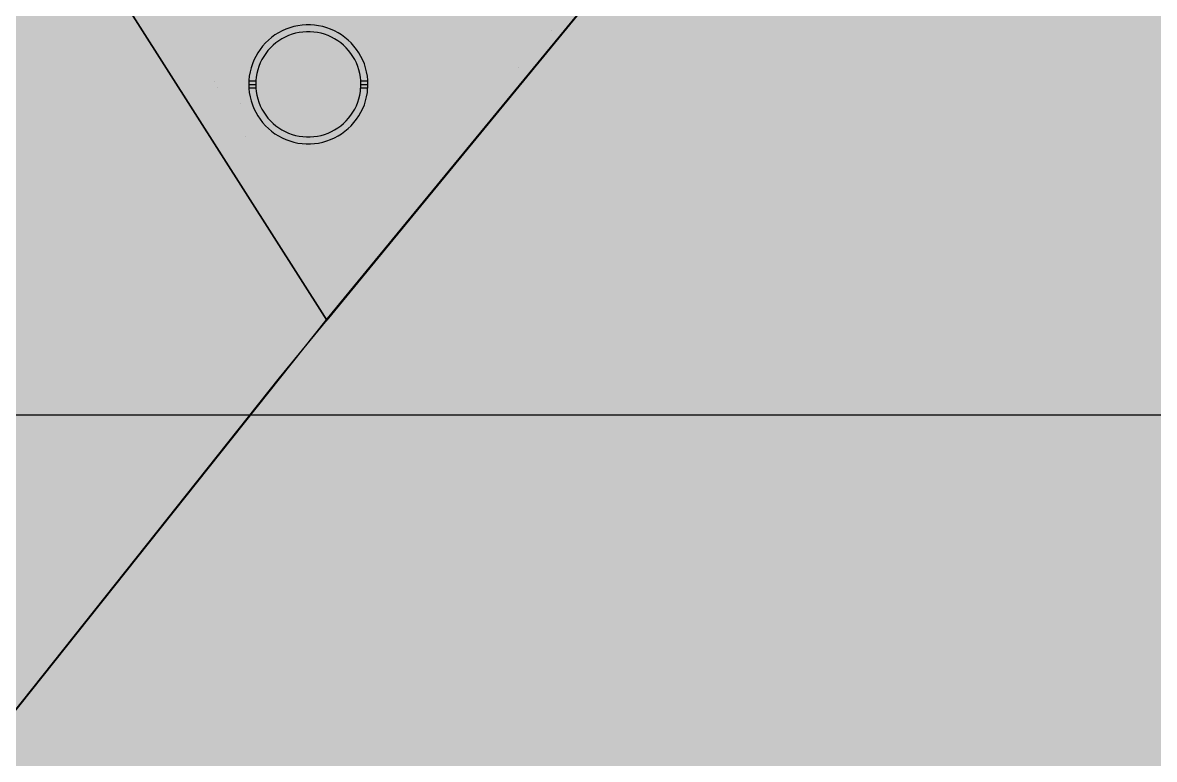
# Model space of a CAD drawing. Extents: x -5280327 to 29700, y -3925683 to 5564800.
# Drawn here: x 21837 to 23112, y 5760 to 6590 of the extents above; entities that cross this region are included whole.
import ezdxf

# ---------------------------------------------------------------- set-up
doc = ezdxf.new("R2010")
doc.units = 0
doc.linetypes.add('6', pattern=[2640.874023, 1320.437012, -1320.437012])
doc.layers.get('0').update_dxf_attribs({"linetype": 'CONTINUOUS'})
for name, color, linetype in [('31_PREDIOS_TOTAL', 7, 'CONTINUOUS'), ('CIRCULO', 7, 'CONTINUOUS'), ('LOTES', 7, 'CONTINUOUS')]:
    doc.layers.add(name, color=color, linetype=linetype)

msp = doc.modelspace()

# ---------------------------------------------------------------- linework, layer by layer
at = {"color": 7, "linetype": '6', "const_width": 10343.1}
msp.add_lwpolyline([(0, 29405.6), (24528.3, 0)], dxfattribs=at)
msp.add_lwpolyline([(0, 29405.6), (24528.3, 0)], dxfattribs=at)
at = {"color": 7}
msp.add_lwpolyline([(22702.4, 6892.3), (22560.3, 7115.5), (21929, 6648.5), (22179.5, 6255.1), (22702.4, 6892.3)], dxfattribs=at)
for points in [[(18722.2, 2788.5, 33030.9), (19098.3, 2197.9, 33030.9), (19556.1, 2521.4, 33030.9), (20189.6, 2982, 33030.9), (20652.1, 3355.2, 33030.9), (20930.5, 3577.5, 33030.9), (21190, 3806, 33030.9), (20805.4, 4355.8, 33030.9), (20779.6, 4416, 33030.9), (20799.3, 4489.4, 33030.9), (21142.3, 4965, 33030.9), (21651.2, 5592.5, 33030.9), (22126.1, 6189.9, 33030.9), (22856.2, 7079.7, 33030.9), (22774.6, 7470.1, 33030.9), (22780.6, 7770.2, 33030.9), (22783.7, 8211.5, 33030.9), (22850, 8761.7, 33030.9), (22890.1, 9444.6, 33030.9), (22922.2, 9932, 33030.9), (22937.4, 10412.6, 33030.9), (22852.5, 10630.9, 33030.9)], [(22935.4, 10416.9, 33050.6), (22929.2, 9943.4, 33050.6), (22903.5, 9557.4, 33050.6), (22866.3, 9077.3, 33050.6), (22845.1, 8643, 33050.6), (22806.5, 8407.3, 33050.6), (22783.5, 7938.3, 33050.6), (22786.7, 7468.7, 33050.6), (22854.8, 7078.6, 33050.6), (22179.8, 6256.9, 33050.6), (21657.6, 5600.6, 33050.6)], [(21486.1, 7344, 66160.9), (22795.9, 8312.8, 66160.9), (22783.7, 8211.5, 66160.9), (22780.6, 7770.2, 66160.9), (22774.6, 7470.1, 66160.9), (22830.8, 7201.1, 66160.9), (22856.2, 7079.7, 66160.9), (22179.5, 6255.1, 66160.9), (21486.1, 7344, 66160.9)]]:
    msp.add_polyline3d(points, dxfattribs=at)
at = {"layer": '31_PREDIOS_TOTAL', "color": 7, "const_width": 0.00153}
for points in [[(22421.5, 6564.8), (22418.4, 6561.1), (22394.7, 6580.5), (22394.7, 6580.5), (22394.8, 6578.8), (22394.6, 6576.9), (22394.4, 6574.9), (22394.4, 6574.9), (22394, 6572.8), (22393.6, 6571), (22393.1, 6569.4), (22389.5, 6572.3), (22389.5, 6572.3), (22390.1, 6575.2), (22390.4, 6578), (22390.4, 6580.7), (22390.4, 6580.7), (22390.2, 6583.2), (22389.8, 6585.4), (22389.1, 6587.3), (22391.1, 6589.7), (22421.5, 6564.8)], [(22431, 6576.4), (22426.7, 6579.9), (22430.2, 6584.1), (22434.5, 6580.6), (22431, 6576.4)], [(22403.1, 6549.7), (22406.7, 6546.8), (22390.3, 6526.8), (22390.3, 6526.8), (22389.4, 6527.5), (22388.7, 6528.4), (22388, 6529.3), (22388, 6529.3), (22387.2, 6531.1), (22386.5, 6533), (22386, 6535.1), (22386, 6535.1), (22385.7, 6537.5), (22385.5, 6540.4), (22385.4, 6543.7), (22385.4, 6543.7), (22385.3, 6548.7), (22385, 6552.7), (22384.5, 6555.6), (22384.5, 6555.6), (22383.7, 6557.9), (22382.7, 6559.7), (22381.4, 6561), (22381.4, 6561), (22379.9, 6562), (22378.2, 6562.5), (22376.4, 6562.5), (22376.4, 6562.5), (22374.6, 6562.1), (22373, 6561.1), (22371.5, 6559.6), (22371.5, 6559.6), (22370.3, 6557.8), (22369.7, 6556), (22369.6, 6554), (22369.6, 6554), (22370.1, 6552.1), (22371.1, 6550.4), (22372.7, 6548.7), (22369.2, 6545.2), (22369.2, 6545.2), (22367, 6547.9), (22365.6, 6550.7), (22365.1, 6553.5), (22365.1, 6553.5), (22365.4, 6556.5), (22366.6, 6559.4), (22368.5, 6562.3), (22368.5, 6562.3), (22371, 6564.7), (22373.7, 6566.4), (22376.6, 6567.2), (22376.6, 6567.2), (22379.5, 6567.2), (22382.2, 6566.4), (22384.7, 6564.8), (22384.7, 6564.8), (22385.8, 6563.7), (22386.8, 6562.5), (22387.6, 6561.1), (22387.6, 6561.1), (22388.3, 6559.5), (22388.9, 6557.7), (22389.3, 6555.6), (22389.3, 6555.6), (22389.6, 6553), (22389.8, 6549.7), (22389.9, 6545.5), (22389.9, 6545.5), (22390, 6542.2), (22390.1, 6539.7), (22390.2, 6538.1), (22390.2, 6538.1), (22390.4, 6536.9), (22390.6, 6535.9), (22390.9, 6534.9), (22403.1, 6549.7)], [(22033.2, 6502.4), (22030.6, 6506.5), (22056.5, 6523), (22056.5, 6523), (22054.8, 6523.4), (22053.1, 6524.1), (22051.2, 6525), (22051.2, 6525), (22049.4, 6526), (22047.8, 6527), (22046.4, 6528), (22050.3, 6530.5), (22050.3, 6530.5), (22052.9, 6529), (22055.4, 6527.8), (22058, 6527), (22058, 6527), (22060.5, 6526.4), (22062.7, 6526.1), (22064.7, 6526.2), (22066.4, 6523.6), (22033.2, 6502.4)], [(22049.5, 6476.8), (22047, 6480.8), (22072.8, 6497.3), (22072.8, 6497.3), (22071.2, 6497.8), (22069.4, 6498.5), (22067.6, 6499.4), (22067.6, 6499.4), (22065.7, 6500.3), (22064.1, 6501.3), (22062.8, 6502.3), (22066.7, 6504.8), (22066.7, 6504.8), (22069.2, 6503.3), (22071.8, 6502.2), (22074.3, 6501.3), (22074.3, 6501.3), (22076.8, 6500.7), (22079.1, 6500.5), (22081, 6500.5), (22082.7, 6497.9), (22049.5, 6476.8)], [(22057.6, 6464.1), (22062.2, 6467.1), (22065.2, 6462.4), (22060.5, 6459.5), (22057.6, 6464.1)], [(22072.3, 6457.8), (22075.2, 6454.1), (22075.2, 6454.1), (22073.8, 6452.7), (22072.9, 6451.2), (22072.4, 6449.7), (22072.4, 6449.7), (22072.4, 6448.3), (22072.7, 6446.8), (22073.4, 6445.3), (22073.4, 6445.3), (22074.3, 6444.2), (22075.3, 6443.3), (22076.4, 6442.6), (22076.4, 6442.6), (22077.6, 6442.1), (22078.8, 6441.8), (22080.2, 6441.8), (22080.2, 6441.8), (22081.6, 6441.9), (22083.2, 6442.2), (22085, 6442.7), (22085, 6442.7), (22086.8, 6443.4), (22088.6, 6444.3), (22090.3, 6445.3), (22090.3, 6445.3), (22090.5, 6445.4), (22090.8, 6445.6), (22091.1, 6445.8), (22091.1, 6445.8), (22089.3, 6445.9), (22087.6, 6446.4), (22085.9, 6447.1), (22085.9, 6447.1), (22084.3, 6448.1), (22082.9, 6449.4), (22081.7, 6450.9), (22081.7, 6450.9), (22080.4, 6453.7), (22079.9, 6456.7), (22080.3, 6459.7), (22080.3, 6459.7), (22081.5, 6462.7), (22083.5, 6465.3), (22086.3, 6467.6), (22086.3, 6467.6), (22089.7, 6469.2), (22093, 6470), (22096.3, 6469.8), (22096.3, 6469.8), (22099.4, 6468.7), (22102, 6466.9), (22104.1, 6464.3), (22104.1, 6464.3), (22105.2, 6462.1), (22105.9, 6459.8), (22106.1, 6457.3), (22106.1, 6457.3), (22105.8, 6454.8), (22105.1, 6452.4), (22103.8, 6450.1), (22103.8, 6450.1), (22101.8, 6447.8), (22099, 6445.3), (22095.3, 6442.8), (22095.3, 6442.8), (22091.3, 6440.4), (22087.7, 6438.8), (22084.4, 6437.7), (22084.4, 6437.7), (22081.4, 6437.3), (22078.6, 6437.5), (22076.1, 6438.2), (22076.1, 6438.2), (22073.8, 6439.4), (22071.8, 6441.1), (22070.1, 6443.3), (22070.1, 6443.3), (22068.8, 6445.9), (22068.1, 6448.5), (22068.2, 6451), (22068.2, 6451), (22068.9, 6453.5), (22070.3, 6455.7), (22072.3, 6457.8)], [(22097.5, 6450.5), (22099.5, 6452.1), (22101, 6453.9), (22101.9, 6455.9), (22101.9, 6455.9), (22102.2, 6457.9), (22101.9, 6459.9), (22101.1, 6461.7), (22101.1, 6461.7), (22099.7, 6463.2), (22098, 6464.3), (22095.9, 6465), (22095.9, 6465), (22093.5, 6465.1), (22091.2, 6464.5), (22088.9, 6463.3), (22088.9, 6463.3), (22087, 6461.9), (22085.7, 6460.1), (22084.9, 6458.2), (22084.9, 6458.2), (22084.7, 6456.1), (22085.1, 6454.1), (22086, 6452.2), (22086, 6452.2), (22087.3, 6450.6), (22088.9, 6449.5), (22090.9, 6448.8), (22090.9, 6448.8), (22093, 6448.8), (22095.2, 6449.3), (22097.5, 6450.5)], [(22090.4, 6412.6), (22087.8, 6416.7), (22113.7, 6433.1), (22113.7, 6433.1), (22112, 6433.6), (22110.3, 6434.3), (22108.4, 6435.2), (22108.4, 6435.2), (22106.6, 6436.2), (22105, 6437.2), (22103.6, 6438.1), (22107.5, 6440.6), (22107.5, 6440.6), (22110, 6439.2), (22112.6, 6438), (22115.2, 6437.1), (22115.2, 6437.1), (22117.7, 6436.6), (22119.9, 6436.3), (22121.9, 6436.4), (22123.6, 6433.7), (22090.4, 6412.6)]]:
    msp.add_lwpolyline(points, dxfattribs=at)
at = {"layer": '@NUMEROS DE LOTES', "color": 7, "const_width": 9.98}
msp.add_lwpolyline([(22165.7, 6550.3), (22165.7, 6494.5), (22150.3, 6494.5), (22150.3, 6531.1), (22150.3, 6531.1), (22147.8, 6529.3), (22145.4, 6527.8), (22143, 6526.5), (22143, 6526.5), (22140.5, 6525.3), (22137.6, 6524.2), (22134.3, 6523.1), (22134.3, 6535.6), (22134.3, 6535.6), (22139.1, 6537.4), (22143.1, 6539.4), (22146.3, 6541.6), (22146.3, 6541.6), (22149, 6544.2), (22151.2, 6547), (22153.1, 6550.3), (22165.7, 6550.3)], dxfattribs=at)
at = {"layer": 'CIRCULO', "color": 7}
for points in [[(22225.6, 6520.8), (22225.4, 6525.5), (22225, 6530.2), (22224.1, 6534.8), (22223, 6539.4), (22221.6, 6543.8), (22219.8, 6548.2), (22217.8, 6552.4), (22215.4, 6556.4), (22212.8, 6560.3), (22209.9, 6564), (22206.8, 6567.5), (22203.4, 6570.7), (22199.8, 6573.8), (22196, 6576.5), (22192, 6579), (22187.9, 6581.2), (22183.6, 6583.1), (22179.2, 6584.7), (22174.7, 6586), (22170.1, 6587), (22165.5, 6587.6), (22160.8, 6587.9), (22156.1, 6587.9), (22151.5, 6587.6), (22146.8, 6587), (22142.2, 6586), (22137.7, 6584.7), (22133.3, 6583.1), (22129, 6581.2), (22124.9, 6579), (22120.9, 6576.5), (22117.1, 6573.8), (22113.5, 6570.7), (22110.2, 6567.5), (22107, 6564), (22104.2, 6560.3), (22101.5, 6556.4), (22099.2, 6552.4), (22097.1, 6548.2), (22095.4, 6543.8), (22093.9, 6539.4), (22092.8, 6534.8), (22092, 6530.2), (22091.5, 6525.5), (22091.3, 6520.8), (22091.5, 6516.2), (22092, 6511.5), (22092.8, 6506.9), (22093.9, 6502.3), (22095.4, 6497.9), (22097.1, 6493.5), (22099.2, 6489.3), (22101.5, 6485.3), (22104.2, 6481.4), (22107, 6477.7), (22110.2, 6474.2), (22113.5, 6471), (22117.1, 6467.9), (22120.9, 6465.2), (22124.9, 6462.7), (22129, 6460.5), (22133.3, 6458.6), (22137.7, 6457), (22142.2, 6455.7), (22146.8, 6454.7), (22151.5, 6454.1), (22156.1, 6453.8), (22160.8, 6453.8), (22165.5, 6454.1), (22170.1, 6454.7), (22174.7, 6455.7), (22179.2, 6457), (22183.6, 6458.6), (22187.9, 6460.5), (22192, 6462.7), (22196, 6465.2), (22199.8, 6467.9), (22203.4, 6471), (22206.8, 6474.2), (22209.9, 6477.7), (22212.8, 6481.4), (22215.4, 6485.3), (22217.8, 6489.3), (22219.8, 6493.5), (22221.6, 6497.9), (22223, 6502.3), (22224.1, 6506.9), (22225, 6511.5), (22225.6, 6520.8)], [(22217.8, 6520.8), (22217.6, 6525), (22217.2, 6529.1), (22216.5, 6533.2), (22215.5, 6537.2), (22214.2, 6541.1), (22212.7, 6545), (22210.8, 6548.7), (22208.8, 6552.3), (22206.5, 6555.7), (22203.9, 6559), (22201.1, 6562), (22198.2, 6564.9), (22195, 6567.6), (22191.6, 6570), (22188.1, 6572.2), (22184.5, 6574.2), (22180.7, 6575.8), (22176.8, 6577.3), (22172.8, 6578.4), (22168.8, 6579.3), (22164.7, 6579.8), (22160.5, 6580.1), (22156.4, 6580.1), (22152.3, 6579.8), (22148.2, 6579.3), (22144.1, 6578.4), (22140.1, 6577.3), (22136.3, 6575.8), (22132.5, 6574.2), (22128.8, 6572.2), (22125.3, 6570), (22122, 6567.6), (22118.8, 6564.9), (22115.8, 6562), (22113, 6559), (22110.5, 6555.7), (22108.2, 6552.3), (22106.1, 6548.7), (22104.3, 6545), (22102.7, 6541.1), (22101.5, 6537.2), (22100.5, 6533.2), (22099.7, 6529.1), (22099.3, 6525), (22099.2, 6520.8), (22099.3, 6516.7), (22099.7, 6512.6), (22100.5, 6508.5), (22101.5, 6504.5), (22102.7, 6500.6), (22104.3, 6496.7), (22106.1, 6493), (22108.2, 6489.4), (22110.5, 6486), (22113, 6482.7), (22115.8, 6479.7), (22118.8, 6476.8), (22122, 6474.1), (22125.3, 6471.7), (22128.8, 6469.5), (22132.5, 6467.5), (22136.3, 6465.9), (22140.1, 6464.4), (22144.1, 6463.3), (22148.2, 6462.4), (22152.3, 6461.9), (22156.4, 6461.6), (22160.5, 6461.6), (22164.7, 6461.9), (22168.8, 6462.4), (22172.8, 6463.3), (22176.8, 6464.4), (22180.7, 6465.9), (22184.5, 6467.5), (22188.1, 6469.5), (22191.6, 6471.7), (22195, 6474.1), (22198.2, 6476.8), (22201.1, 6479.7), (22203.9, 6482.7), (22206.5, 6486), (22208.8, 6489.4), (22210.8, 6493), (22212.7, 6496.7), (22214.2, 6500.6), (22215.5, 6504.5), (22216.5, 6508.5), (22217.2, 6512.6), (22217.8, 6520.8)], [(22091.3, 6520.8), (22099.2, 6520.8)], [(22091.4, 6524.8), (22099.3, 6524.8)], [(22091.4, 6516.9), (22099.3, 6516.9)], [(22217.6, 6524.8), (22225.5, 6524.8)], [(22217.6, 6516.9), (22225.5, 6516.9)], [(22217.8, 6520.8), (22225.6, 6520.8)]]:
    msp.add_lwpolyline(points, dxfattribs=at)
at = {"layer": 'Cuadricula Coordenadas', "color": 7}
msp.add_lwpolyline([(15472.2, 6148.2), (24151.2, 6148.2)], dxfattribs=at)
at = {"layer": 'LOTES', "color": 7}
for points in [[(18722.2, 2788.5, 66061.7), (19098.3, 2197.9, 66061.7), (19556.1, 2521.4, 66061.7), (20189.6, 2982, 66061.7), (20652.1, 3355.2, 66061.7), (20930.5, 3577.5, 66061.7), (21190, 3806, 66061.7), (20805.4, 4355.8, 66061.7), (20779.6, 4416, 66061.7), (20799.3, 4489.4, 66061.7), (21142.3, 4965, 66061.7), (21651.2, 5592.5, 66061.7), (22126.1, 6189.9, 66061.7), (22856.2, 7079.7, 66061.7), (22774.6, 7470.1, 66061.7), (22780.6, 7770.2, 66061.7), (22783.7, 8211.5, 66061.7), (22850, 8761.7, 66061.7), (22890.1, 9444.6, 66061.7), (22922.2, 9932, 66061.7), (22937.4, 10412.6, 66061.7), (22852.5, 10630.9, 66061.7)], [(21486.1, 7344, 66061.7), (22179.5, 6255.1, 66061.7)]]:
    msp.add_polyline3d(points, dxfattribs=at)

doc.saveas('drawing.dxf')
